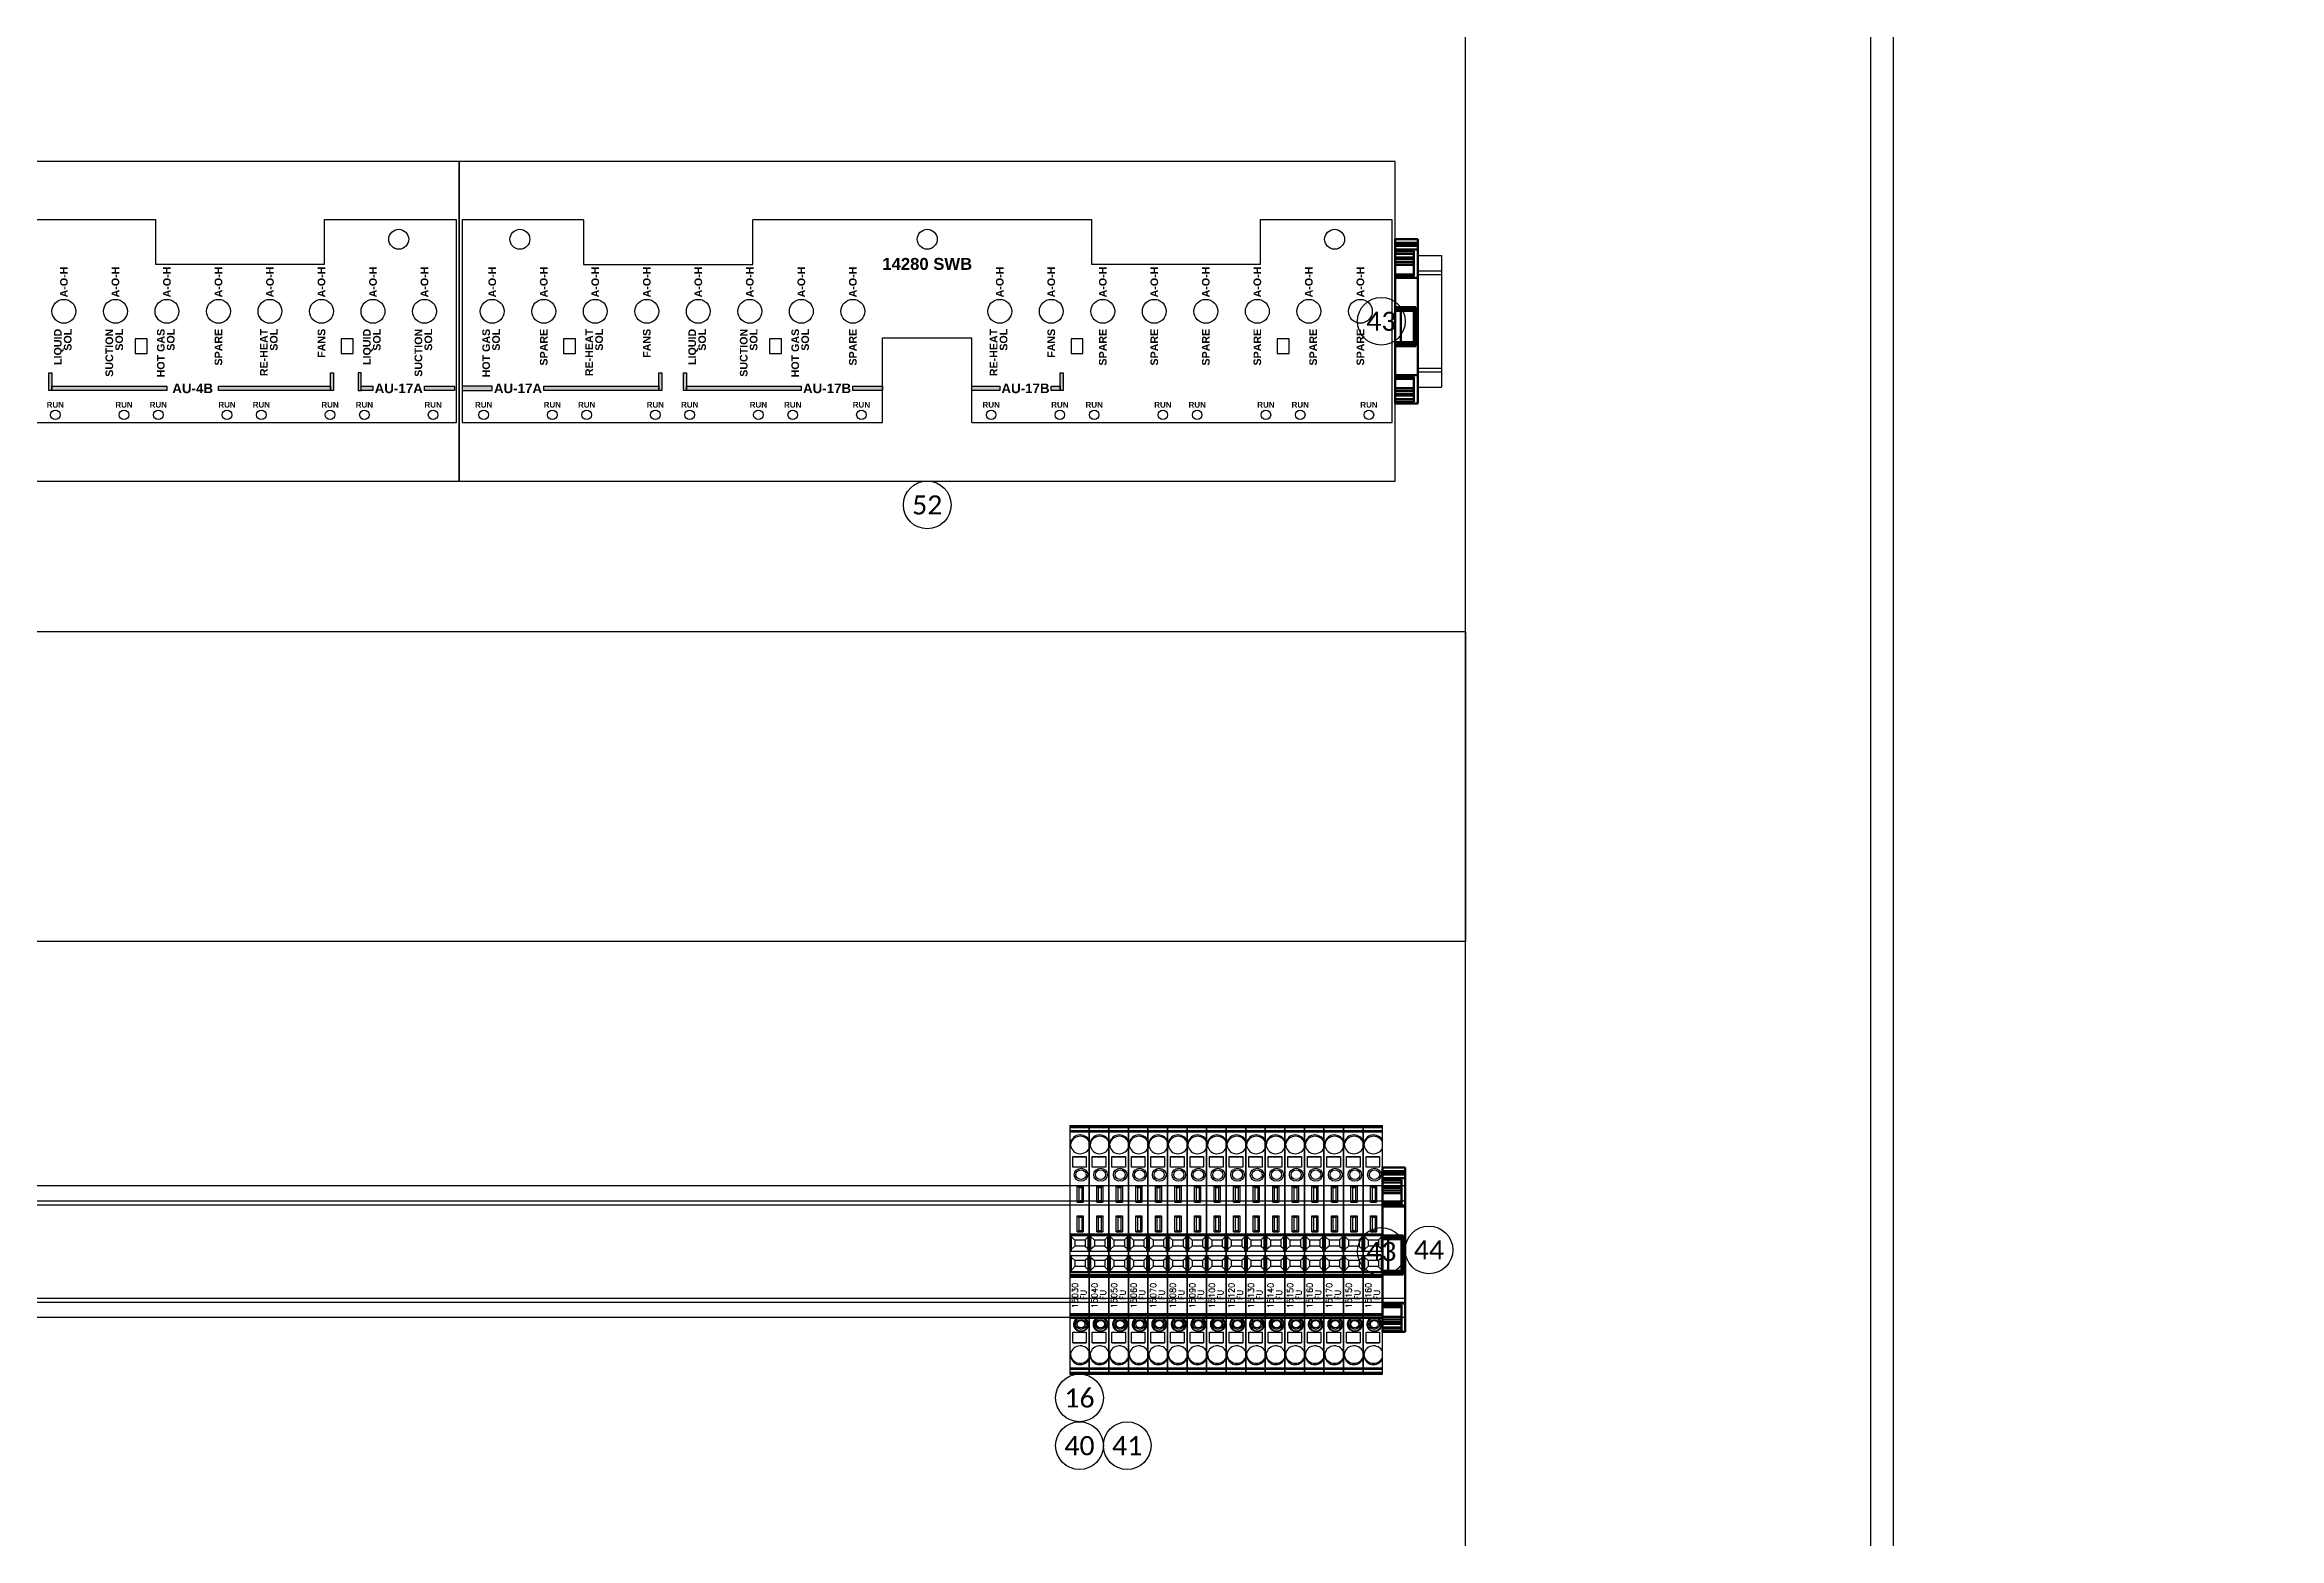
# Model space of a CAD drawing. Header units: inches. Extents: x 0 to 316, y -1 to 150.
# Drawn here: x 195.37 to 218.79, y 93.5 to 109.16 of the extents above; entities that cross this region are included whole.
import ezdxf
from ezdxf.enums import TextEntityAlignment as Align

# ---------------------------------------------------------------- set-up
doc = ezdxf.new("R2010")
doc.units = ezdxf.units.IN
doc.header["$MEASUREMENT"] = 0
doc.linetypes.add('HIDDEN2', pattern=[0.1875, 0.125, -0.0625])
doc.layers.add('TOPOVERLAY', color=3, linetype='Continuous')
doc.styles.add('Arial Bold', font='arialbd.ttf', dxfattribs={"height": 0.08})
doc.styles.add('Calibri', font='calibri.ttf')
doc.styles.add('SIMPLEX', font='simplex.shx', dxfattribs={"height": 6})

# ---------------------------------------------------------------- blocks, each defined once
blk = doc.blocks.new('Reference Number')
at = {"color": 6, "linetype": 'Continuous'}
blk.add_circle((0, 0), 0.125, dxfattribs=at)
at = {"color": 6, "linetype": 'Continuous', "style": 'Calibri'}
blk.add_attdef('REFERENCE_#', text='', height=0.1, dxfattribs=at).set_placement((0, 0), align=Align.MIDDLE_CENTER)
blk = doc.blocks.new('Wago 2002-1681')
at = {"lineweight": -3}
for p, q in [((229.386, 282.344), (229.386, 282.139)), ((231.991, 282.344), (229.386, 282.344)), ((229.387, 282.344), (229.387, 282.139)), ((229.404, 282.344), (229.404, 282.139)), ((229.404, 282.344), (229.404, 282.139)), ((229.406, 282.344), (229.406, 282.139)), ((229.437, 282.344), (229.437, 282.139)), ((229.451, 282.344), (229.451, 282.139)), ((229.712, 282.313), (229.824, 282.313)), ((229.712, 282.171), (229.712, 282.313)), ((229.713, 282.313), (229.713, 282.171)), ((229.824, 282.313), (229.824, 282.171)), ((229.912, 282.305), (229.908, 282.305)), ((229.973, 282.344), (229.973, 282.139)), ((229.974, 282.344), (229.974, 282.139)), ((229.998, 282.344), (229.998, 282.139)), ((229.999, 282.344), (229.999, 282.139)), ((230.01, 282.344), (230.01, 282.139)), ((230.019, 282.344), (230.019, 282.139)), ((230.019, 282.344), (230.019, 282.139)), ((230.4, 282.344), (230.4, 282.139)), ((230.409, 282.344), (230.409, 282.139)), ((230.409, 282.344), (230.409, 282.139)), ((230.412, 282.344), (230.412, 282.139)), ((230.424, 282.344), (230.424, 282.139)), ((230.433, 282.344), (230.433, 282.139)), ((230.453, 282.344), (230.453, 282.139)), ((230.462, 282.344), (230.462, 282.139)), ((230.462, 282.327), (230.627, 282.327)), ((230.513, 282.291), (230.476, 282.327)), ((230.481, 282.344), (230.481, 282.327)), ((230.513, 282.181), (230.513, 282.291)), ((230.576, 282.291), (230.513, 282.291)), ((230.608, 282.327), (230.576, 282.291)), ((230.576, 282.181), (230.576, 282.291)), ((230.608, 282.344), (230.608, 282.327)), ((230.627, 282.344), (230.627, 282.139)), ((230.675, 282.344), (230.675, 282.139)), ((230.675, 282.327), (230.84, 282.327)), ((230.694, 282.344), (230.694, 282.327)), ((230.726, 282.291), (230.694, 282.327)), ((230.726, 282.181), (230.726, 282.291)), ((230.789, 282.291), (230.726, 282.291)), ((230.826, 282.327), (230.789, 282.291)), ((230.789, 282.181), (230.789, 282.291)), ((230.821, 282.344), (230.821, 282.327)), ((230.84, 282.344), (230.84, 282.139)), ((230.852, 282.344), (230.852, 282.139)), ((230.856, 282.344), (230.856, 282.139)), ((230.876, 282.266), (231.043, 282.266)), ((230.876, 282.266), (230.891, 282.25)), ((230.876, 282.266), (230.876, 282.202)), ((231.027, 282.25), (231.043, 282.266)), ((231.043, 282.266), (231.043, 282.202)), ((231.189, 282.266), (231.357, 282.266)), ((231.189, 282.266), (231.189, 282.202)), ((231.189, 282.266), (231.205, 282.25)), ((231.341, 282.25), (231.357, 282.266)), ((231.357, 282.266), (231.357, 282.202)), ((231.553, 282.313), (231.665, 282.313)), ((231.553, 282.171), (231.553, 282.313)), ((231.663, 282.313), (231.663, 282.171)), ((231.665, 282.313), (231.665, 282.171)), ((231.926, 282.344), (231.926, 282.139)), ((231.94, 282.344), (231.94, 282.139)), ((231.971, 282.344), (231.971, 282.139)), ((231.972, 282.344), (231.972, 282.139)), ((231.973, 282.139), (231.973, 282.344)), ((231.99, 282.344), (231.99, 282.139)), ((231.991, 282.344), (231.991, 282.139)), ((229.386, 282.139), (231.991, 282.139)), ((229.824, 282.171), (229.712, 282.171)), ((229.908, 282.147), (229.912, 282.147)), ((230.019, 282.139), (230.4, 282.139)), ((230.4, 282.139), (230.209, 282.139)), ((230.627, 282.153), (230.462, 282.153)), ((230.481, 282.153), (230.51, 282.181)), ((230.481, 282.153), (230.481, 282.139)), ((230.579, 282.181), (230.51, 282.181)), ((230.579, 282.181), (230.604, 282.153)), ((230.608, 282.153), (230.608, 282.139)), ((230.84, 282.153), (230.675, 282.153)), ((230.694, 282.153), (230.694, 282.139)), ((230.698, 282.153), (230.723, 282.181)), ((230.792, 282.181), (230.723, 282.181)), ((230.792, 282.181), (230.821, 282.153)), ((230.821, 282.153), (230.821, 282.139)), ((230.891, 282.218), (230.876, 282.202)), ((231.043, 282.202), (230.876, 282.202)), ((231.027, 282.25), (230.891, 282.25)), ((230.891, 282.25), (230.891, 282.218)), ((231.027, 282.218), (230.891, 282.218)), ((231.027, 282.218), (231.027, 282.25)), ((231.043, 282.202), (231.027, 282.218)), ((231.205, 282.218), (231.189, 282.202)), ((231.357, 282.202), (231.189, 282.202)), ((231.341, 282.25), (231.205, 282.25)), ((231.205, 282.25), (231.205, 282.218)), ((231.341, 282.218), (231.205, 282.218)), ((231.341, 282.25), (231.341, 282.218)), ((231.357, 282.202), (231.341, 282.218)), ((231.665, 282.171), (231.553, 282.171))]:
    blk.add_line(p, q, dxfattribs=at)
for points in [[(229.852, 282.172), (229.852, 282.173), (229.851, 282.173), (229.851, 282.174), (229.85, 282.175), (229.85, 282.175), (229.849, 282.176), (229.849, 282.177), (229.848, 282.178), (229.847, 282.178), (229.847, 282.179), (229.847, 282.18), (229.846, 282.18), (229.846, 282.181), (229.845, 282.182), (229.845, 282.183), (229.844, 282.184), (229.843, 282.185), (229.843, 282.185), (229.843, 282.186), (229.842, 282.187), (229.842, 282.188), (229.842, 282.188), (229.841, 282.189), (229.841, 282.19), (229.841, 282.191), (229.84, 282.191), (229.84, 282.192), (229.84, 282.193), (229.839, 282.194), (229.839, 282.195), (229.839, 282.196), (229.838, 282.197), (229.838, 282.197), (229.838, 282.198), (229.838, 282.199), (229.837, 282.2), (229.837, 282.201), (229.837, 282.202), (229.836, 282.203), (229.836, 282.203), (229.836, 282.204), (229.836, 282.205), (229.836, 282.206), (229.835, 282.207), (229.835, 282.208), (229.835, 282.209), (229.835, 282.21), (229.835, 282.21), (229.835, 282.212), (229.835, 282.213), (229.834, 282.216), (229.834, 282.223), (229.834, 282.226), (229.834, 282.229), (229.834, 282.236), (229.835, 282.239), (229.835, 282.241), (229.835, 282.242), (229.835, 282.242), (229.835, 282.243), (229.835, 282.244), (229.835, 282.245), (229.836, 282.246), (229.836, 282.247), (229.836, 282.248), (229.836, 282.249), (229.836, 282.249), (229.837, 282.25), (229.837, 282.251), (229.837, 282.252), (229.838, 282.253), (229.838, 282.254), (229.838, 282.255), (229.838, 282.255), (229.839, 282.256), (229.839, 282.257), (229.839, 282.258), (229.84, 282.259), (229.84, 282.26), (229.84, 282.261), (229.841, 282.261), (229.841, 282.262), (229.841, 282.263), (229.842, 282.264), (229.842, 282.264), (229.842, 282.265), (229.843, 282.266), (229.843, 282.267), (229.843, 282.267), (229.844, 282.268), (229.845, 282.269), (229.845, 282.27), (229.846, 282.271), (229.846, 282.272), (229.847, 282.272), (229.847, 282.273), (229.847, 282.274), (229.848, 282.274), (229.849, 282.275), (229.849, 282.276), (229.85, 282.277), (229.85, 282.277), (229.851, 282.278), (229.851, 282.279), (229.852, 282.279), (229.852, 282.28)], [(229.908, 282.305), (229.907, 282.305), (229.903, 282.305), (229.9, 282.304), (229.898, 282.304), (229.896, 282.304), (229.893, 282.303), (229.889, 282.302), (229.886, 282.301), (229.883, 282.3), (229.879, 282.299), (229.878, 282.298), (229.876, 282.298), (229.873, 282.296), (229.87, 282.294), (229.867, 282.292), (229.864, 282.29), (229.861, 282.288), (229.86, 282.287), (229.859, 282.286), (229.856, 282.284), (229.854, 282.281), (229.852, 282.28)], [(229.852, 282.172), (229.854, 282.171), (229.856, 282.168), (229.859, 282.166), (229.86, 282.165), (229.861, 282.164), (229.864, 282.162), (229.867, 282.16), (229.87, 282.158), (229.873, 282.156), (229.876, 282.154), (229.878, 282.154), (229.879, 282.153), (229.883, 282.152), (229.886, 282.151), (229.889, 282.15), (229.893, 282.149), (229.896, 282.148), (229.898, 282.148), (229.9, 282.148), (229.903, 282.147), (229.907, 282.147), (229.908, 282.147)]]:
    blk.add_lwpolyline(points, dxfattribs=at)
for centre, major_axis, start_param, end_param in [((229.583, 282.234), (0, -0.102), 0.394791, 5.888394), ((229.597, 282.234), (0, -0.102), 3.213792, 5.888394), ((229.906, 282.226), (0, -0.071), 1.802559, 7.622219), ((229.908, 282.226), (0, -0.0788), 2.127234, 3.141593), ((231.794, 282.234), (0, -0.102), 0.394791, 5.888394), ((231.78, 282.234), (0, -0.102), 0.394791, 3.069394), ((229.908, 282.226), (0, -0.0788), 0, 1.014358)]:
    blk.add_ellipse(centre, major_axis=major_axis, ratio=0.965926, start_param=start_param, end_param=end_param, dxfattribs=at)
for centre, major_axis in [((229.906, 282.226), (0, 0.0532)), ((229.909, 282.226), (0, -0.0414)), ((231.475, 282.226), (0, -0.071)), ((231.475, 282.226), (0, -0.0532))]:
    blk.add_ellipse(centre, major_axis=major_axis, ratio=0.965926, dxfattribs=at)
at = {"insert": (230.019, 282.23), "char_height": 0.062, "attachment_point": 1, "style": 'SIMPLEX'}
blk.add_mtext_dynamic_manual_height_columns('\\pi0.14335;FU', width=0.38118, gutter_width=0.625, heights=[0], dxfattribs=at)
at = {"style": 'SIMPLEX'}
blk.add_attdef('XXXX', text='', height=0.062, dxfattribs=at).set_placement((230.209, 282.289), align=Align.MIDDLE_CENTER)
blk = doc.blocks.new('A$C29732917')
at = {"lineweight": 50}
for p, q in [((-25.42, 3.57), (-25.42, -2.43)), ((18.38, 3.57), (-25.42, 3.57)), ((-24.44, 3.57), (-24.44, -2.43)), ((-23.82, 3.57), (-23.82, -2.43)), ((-23.62, 3.57), (-23.62, -2.43)), ((-22.62, 3.57), (-22.62, -2.43)), ((-22.19, 2.57), (-15.5, 2.57)), ((-22.19, -2.43), (-22.19, 2.57)), ((-21.49, 2.57), (-21.49, -2.43)), ((-21.45, 2.57), (-21.45, -2.43)), ((-20.49, 2.57), (-20.49, -2.43)), ((-20.06, 2.57), (-20.06, -2.43)), ((-19.28, -2.43), (-19.28, 2.57)), ((-18.57, 2.57), (-18.57, -2.43)), ((-16.03, 2.57), (-16.03, -2.43)), ((-15.84, 2.57), (-15.84, -2.43)), ((-15.6, 2.57), (-15.6, -2.43)), ((-15.5, -2.43), (-15.5, 2.57)), ((-15.07, 3.57), (-15.07, -2.43)), ((-7.32, 3.07), (3.08, 3.07)), ((-7.32, -2.43), (-7.32, 3.07)), ((-6.92, -2.43), (-6.92, 3.07)), ((-6.56, 3.07), (-6.56, -2.43)), ((-6.32, 3.07), (-6.32, -2.43)), ((-6.12, 2.57), (1.88, 2.57)), ((2.08, 3.07), (2.08, -2.43)), ((2.32, 3.07), (2.32, -2.43)), ((2.68, 3.07), (2.68, -2.43)), ((3.08, -2.43), (3.08, 3.07)), ((10.83, 3.57), (10.83, -2.43)), ((11.26, 2.57), (17.95, 2.57)), ((11.26, -2.43), (11.26, 2.57)), ((11.35, -2.43), (11.35, 2.57)), ((11.6, 2.57), (11.6, -2.43)), ((11.79, -2.43), (11.79, 2.57)), ((14.33, 2.57), (14.33, -2.43)), ((15.04, 2.57), (15.04, -2.43)), ((15.81, 2.57), (15.81, -2.43)), ((16.25, 2.57), (16.25, -2.43)), ((17.2, 2.57), (17.2, -2.43)), ((17.25, 2.57), (17.25, -2.43)), ((17.95, -2.43), (17.95, 2.57)), ((18.38, 3.57), (18.38, -2.43)), ((18.38, -2.43), (-25.42, -2.43)), ((1.88, -0.93), (-6.12, -0.93))]:
    blk.add_line(p, q, dxfattribs=at)
at = {"lineweight": 25}
blk.add_line((-15.6, -2.43), (-16.03, -2.43), dxfattribs=at)
at = {"lineweight": 50}
for centre, start, end in [((-6.12, 2.37), 90, 180), ((1.88, 2.37), 0, 90), ((-6.12, -0.73), 180, 270), ((1.88, -0.73), 270, 0)]:
    blk.add_arc(centre, 0.2, start, end, dxfattribs=at)

msp = doc.modelspace()

# ---------------------------------------------------------------- hatches: boundary and pattern name
h = msp.add_hatch(color=3)
h.dxf.hatch_style = 1
h.paths.add_polyline_path([(195.41499, 105.71832), (195.44624, 105.71832), (195.44624, 105.53082), (195.41499, 105.53082)])
h.paths.add_polyline_path([(196.65124, 105.53082), (195.44624, 105.53082), (195.44624, 105.57769), (196.65124, 105.57769)])
h.paths.add_polyline_path([(197.19124, 105.57769), (198.36499, 105.57769), (198.36499, 105.53082), (197.19124, 105.53082)])
h.paths.add_polyline_path([(198.36499, 105.71832), (198.39624, 105.71832), (198.39624, 105.53082), (198.36499, 105.53082)])
h.paths.add_polyline_path([(198.68624, 105.71832), (198.65499, 105.71832), (198.65499, 105.53082), (198.68624, 105.53082)])
h.paths.add_polyline_path([(198.81124, 105.53082), (198.68624, 105.53082), (198.68624, 105.57769), (198.81124, 105.57769)])
h.paths.add_polyline_path([(199.35124, 105.57769), (199.66624, 105.57769), (199.66624, 105.53082), (199.35124, 105.53082)])
h = msp.add_hatch(color=3)
h.dxf.hatch_style = 1
h.paths.add_polyline_path([(200.06124, 105.57769), (199.74624, 105.57769), (199.74624, 105.53082), (200.06124, 105.53082)])
h.paths.add_polyline_path([(201.80624, 105.53082), (200.60124, 105.53082), (200.60124, 105.57769), (201.80624, 105.57769)])
h.paths.add_polyline_path([(201.80624, 105.71832), (201.83749, 105.71832), (201.83749, 105.53082), (201.80624, 105.53082)])
h.paths.add_polyline_path([(202.06499, 105.71832), (202.09624, 105.71832), (202.09624, 105.53082), (202.06499, 105.53082)])
h.paths.add_polyline_path([(203.30124, 105.53082), (202.09624, 105.53082), (202.09624, 105.57769), (203.30124, 105.57769)])
h.paths.add_polyline_path([(203.84124, 105.57769), (204.15249, 105.57769), (204.15249, 105.53082), (203.84124, 105.53082)])
h.paths.add_polyline_path([(205.38124, 105.53082), (205.08999, 105.53082), (205.08999, 105.57769), (205.38124, 105.57769)])
h.paths.add_polyline_path([(205.92124, 105.57769), (206.01499, 105.57769), (206.01499, 105.53082), (205.92124, 105.53082)])
h.paths.add_polyline_path([(206.01499, 105.71832), (206.04624, 105.71832), (206.04624, 105.53082), (206.01499, 105.53082)])

# ---------------------------------------------------------------- linework, layer by layer
at = {"color": 2}
for p, q in [((209.76224, 106.94738), (210.01224, 106.94738, 0.00001)), ((210.01224, 106.94566), (210.01224, 105.56566)), ((209.76224, 106.74738), (210.01224, 106.74738, 0.00001)), ((209.76224, 105.76738, -0.14891), (210.01224, 105.76738, -0.14892)), ((209.76224, 105.56738), (210.01224, 105.56738, 0.00001)), ((183.6787, 97.19738, -0.00217), (209.63117, 97.19738, 0.00192)), ((183.6787, 96.99738, -0.00217), (209.63117, 96.99738, 0.00192)), ((209.63117, 97.19738), (209.63117, 95.81738)), ((183.6787, 96.01738, -0.14741), (209.63117, 96.01738, -0.15024)), ((183.6787, 95.81738, -0.00217), (209.63117, 95.81738, 0.00192))]:
    msp.add_line(p, q, dxfattribs=at)
at = {"color": 2, "extrusion": (-1.00046e-30, -4.08478e-15, -1)}
for p, q in [((209.76224, 106.78738, -0.17182), (210.01224, 106.78738, -0.17183)), ((183.6787, 97.03738, -0.16975), (209.63117, 97.03738, -0.17365))]:
    msp.add_line(p, q, dxfattribs=at)
at = {"color": 1}
for p, q in [((204.15249, 105.19488), (204.15249, 106.08551)), ((204.15249, 106.08551), (205.08999, 106.08551)), ((205.08999, 105.19488), (205.08999, 106.08551))]:
    msp.add_line(p, q, dxfattribs=at)
at = {"color": 2, "extrusion": (0, 0, -1)}
for p, q in [((209.76224, 105.72738, -0.02291), (210.01224, 105.72738, -0.0229)), ((183.6787, 95.97738, -0.02451), (209.63117, 95.97738, -0.02149))]:
    msp.add_line(p, q, dxfattribs=at)
at = {"linetype": 'Continuous'}
for points in [[(214.74999, 124.50738), (218.97133, 124.50738), (218.97133, 70.19488), (214.74999, 70.19488)], [(210.26224, 120.25738), (214.50897, 120.25738), (214.50897, 70.19488), (210.26224, 70.19488)], [(199.71624, 104.58238), (199.71624, 107.93238), (189.90624, 107.93238), (189.90624, 104.58238)], [(209.52624, 104.58238), (209.52624, 107.93238), (199.71624, 107.93238), (199.71624, 104.58238)], [(179.36024, 103.00738), (210.26224, 103.00738), (210.26224, 99.75738), (179.36024, 99.75738)]]:
    msp.add_lwpolyline(points, close=True, dxfattribs=at)
at = {"color": 1}
for points in [[(196.53499, 107.31988), (192.98311, 107.31988)], [(195.27999, 105.19488), (199.68624, 105.19488), (199.68624, 107.31988)], [(198.30061, 107.31988), (198.30061, 106.85113), (196.53499, 106.85113), (196.53499, 107.31988)], [(199.68624, 107.31988), (198.30061, 107.31988)], [(201.01686, 107.31988), (199.74624, 107.31988)], [(199.74624, 107.31988), (199.74624, 105.19488), (204.15249, 105.19488)], [(201.01686, 107.31988), (201.01686, 106.85113), (202.79311, 106.85113), (202.79311, 107.31988)], [(206.34499, 107.31988), (202.79311, 107.31988)], [(205.08999, 105.19488), (209.49624, 105.19488), (209.49624, 107.31988)], [(208.11061, 107.31988), (208.11061, 106.85113), (206.34499, 106.85113), (206.34499, 107.31988)], [(209.49624, 107.31988), (208.11061, 107.31988)]]:
    msp.add_lwpolyline(points, dxfattribs=at)
for points in [[(196.31874, 105.91863), (196.44374, 105.91863), (196.44374, 106.07488), (196.31874, 106.07488)], [(198.47874, 105.91863), (198.60374, 105.91863), (198.60374, 106.07488), (198.47874, 106.07488)], [(200.80874, 105.91863), (200.93374, 105.91863), (200.93374, 106.07488), (200.80874, 106.07488)], [(202.96874, 105.91863), (203.09374, 105.91863), (203.09374, 106.07488), (202.96874, 106.07488)], [(206.12874, 105.91863), (206.25374, 105.91863), (206.25374, 106.07488), (206.12874, 106.07488)], [(208.28874, 105.91863), (208.41374, 105.91863), (208.41374, 106.07488), (208.28874, 106.07488)]]:
    msp.add_lwpolyline(points, close=True, dxfattribs=at)
at = {"color": 3}
for points in [[(195.41499, 105.71832), (195.44624, 105.71832), (195.44624, 105.53082), (195.41499, 105.53082)], [(198.36499, 105.71832), (198.39624, 105.71832), (198.39624, 105.53082), (198.36499, 105.53082)], [(198.68624, 105.71832), (198.65499, 105.71832), (198.65499, 105.53082), (198.68624, 105.53082)], [(201.80624, 105.71832), (201.83749, 105.71832), (201.83749, 105.53082), (201.80624, 105.53082)], [(202.06499, 105.71832), (202.09624, 105.71832), (202.09624, 105.53082), (202.06499, 105.53082)], [(206.01499, 105.71832), (206.04624, 105.71832), (206.04624, 105.53082), (206.01499, 105.53082)], [(196.65124, 105.53082), (195.44624, 105.53082), (195.44624, 105.57769), (196.65124, 105.57769)], [(197.19124, 105.57769), (198.36499, 105.57769), (198.36499, 105.53082), (197.19124, 105.53082)], [(198.81124, 105.53082), (198.68624, 105.53082), (198.68624, 105.57769), (198.81124, 105.57769)], [(199.35124, 105.57769), (199.66624, 105.57769), (199.66624, 105.53082), (199.35124, 105.53082)], [(200.06124, 105.57769), (199.74624, 105.57769), (199.74624, 105.53082), (200.06124, 105.53082)], [(201.80624, 105.53082), (200.60124, 105.53082), (200.60124, 105.57769), (201.80624, 105.57769)], [(203.30124, 105.53082), (202.09624, 105.53082), (202.09624, 105.57769), (203.30124, 105.57769)], [(203.84124, 105.57769), (204.15249, 105.57769), (204.15249, 105.53082), (203.84124, 105.53082)], [(205.38124, 105.53082), (205.08999, 105.53082), (205.08999, 105.57769), (205.38124, 105.57769)], [(205.92124, 105.57769), (206.01499, 105.57769), (206.01499, 105.53082), (205.92124, 105.53082)]]:
    msp.add_lwpolyline(points, close=True, dxfattribs=at)
at = {"color": 1}
for centre, radius in [((199.08124, 107.11676), 0.10438), ((200.35124, 107.11676), 0.10438), ((204.62124, 107.11676), 0.10438), ((208.89124, 107.11676), 0.10438), ((195.57124, 106.36176), 0.125), ((196.11124, 106.36176), 0.125), ((196.65124, 106.36176), 0.125), ((197.19124, 106.36176), 0.125), ((197.73124, 106.36176), 0.125), ((198.27124, 106.36176), 0.125), ((198.81124, 106.36176), 0.125), ((199.35124, 106.36176), 0.125), ((200.06124, 106.36176), 0.125), ((200.60124, 106.36176), 0.125), ((201.14124, 106.36176), 0.125), ((201.68124, 106.36176), 0.125), ((202.22124, 106.36176), 0.125), ((202.76124, 106.36176), 0.125), ((203.30124, 106.36176), 0.125), ((203.84124, 106.36176), 0.125), ((205.38124, 106.36176), 0.125), ((205.92124, 106.36176), 0.125), ((206.46124, 106.36176), 0.125), ((207.00124, 106.36176), 0.125), ((207.54124, 106.36176), 0.125), ((208.08124, 106.36176), 0.125), ((208.62124, 106.36176), 0.125), ((209.16124, 106.36176), 0.125)]:
    msp.add_circle(centre, radius, dxfattribs=at)
at = {"layer": 'TOPOVERLAY', "color": 1, "linetype": 'Continuous'}
for centre in [(195.48124, 105.27676), (196.20124, 105.27676), (196.56124, 105.27676), (197.28124, 105.27676), (197.64124, 105.27676), (198.36124, 105.27676), (198.72124, 105.27676), (199.44124, 105.27676), (199.97124, 105.27676), (200.69124, 105.27676), (201.05124, 105.27676), (201.77124, 105.27676), (202.13124, 105.27676), (202.85124, 105.27676), (203.21124, 105.27676), (203.93124, 105.27676), (205.29124, 105.27676), (206.01124, 105.27676), (206.37124, 105.27676), (207.09124, 105.27676), (207.45124, 105.27676), (208.17124, 105.27676), (208.53124, 105.27676), (209.25124, 105.27676)]:
    msp.add_circle(centre, 0.05, dxfattribs=at)

# ---------------------------------------------------------------- block references
at = {"xscale": 0.03933350893663116, "yscale": 0.03933350893663116, "zscale": 0.03933350893663116}
for p, rotation in [((209.6217, 106.1189), 270.0000000000004), ((209.49013, 96.38657), 270)]:
    msp.add_blockref('A$C29732917', p, dxfattribs=dict(at, rotation=rotation))
at = {"color": 7, "linetype": 'HIDDEN2', "ltscale": 2, "xscale": 2, "yscale": 2, "zscale": 2}
for p, values in [((209.38117, 106.25738), {'REFERENCE_#': '43'}), ((204.62124, 104.33238), {'REFERENCE_#': '52'}), ((209.38117, 96.50738), {'REFERENCE_#': '43'}), ((209.88066, 96.52333), {'REFERENCE_#': '44'}), ((206.21716, 94.97212), {'REFERENCE_#': '16'}), ((206.21716, 94.47212), {'REFERENCE_#': '40'}), ((206.71716, 94.47212), {'REFERENCE_#': '41'})]:
    msp.add_blockref('Reference Number', p, dxfattribs=at).add_auto_attribs(values)
at = {"rotation": 90}
for p, values in [((488.45897, -134.16341), {'XXXX': '15030'}), ((488.66397, -134.16341), {'XXXX': '15040'}), ((488.86897, -134.16341), {'XXXX': '15050'}), ((489.07397, -134.16341), {'XXXX': '15060'}), ((489.27897, -134.16341), {'XXXX': '15070'}), ((489.48397, -134.16341), {'XXXX': '15080'}), ((489.68897, -134.16341), {'XXXX': '15090'}), ((489.89397, -134.16341), {'XXXX': '15100'}), ((490.09897, -134.16341), {'XXXX': '15120'}), ((490.30397, -134.16341), {'XXXX': '15130'}), ((490.50897, -134.16341), {'XXXX': '15140'}), ((490.71397, -134.16341), {'XXXX': '15150'}), ((490.91897, -134.16341), {'XXXX': '15160'}), ((491.12397, -134.16341), {'XXXX': '15170'}), ((491.32897, -134.16341), {'XXXX': '15150'}), ((491.53397, -134.16341), {'XXXX': '15160'})]:
    msp.add_blockref('Wago 2002-1681', p, dxfattribs=at).add_auto_attribs(values)

# ---------------------------------------------------------------- texts
at = {"color": 3, "style": 'Arial Bold'}
for p in [(195.57124, 106.66894), (196.11124, 106.66894), (196.65124, 106.66894), (197.19124, 106.66894), (197.73124, 106.66894), (198.27124, 106.66894), (198.81124, 106.66894), (199.35124, 106.66894), (200.06124, 106.66894), (200.60124, 106.66894), (201.14124, 106.66894), (201.68124, 106.66894), (202.22124, 106.66894), (202.76124, 106.66894), (203.30124, 106.66894), (203.84124, 106.66894), (205.38124, 106.66894), (205.92124, 106.66894), (206.46124, 106.66894), (207.00124, 106.66894), (207.54124, 106.66894), (208.08124, 106.66894), (208.62124, 106.66894), (209.16124, 106.66894)]:
    msp.add_text('A-O-H', height=0.08, rotation=90, dxfattribs=at).set_placement(p, align=Align.MIDDLE_CENTER)
for s, height, p in [('14280 SWB', 0.125, (204.62124, 106.85894)), ('RUN', 0.06, (195.48124, 105.38238)), ('RUN', 0.06, (196.20124, 105.38238)), ('RUN', 0.06, (196.56124, 105.38238)), ('AU-4B', 0.1, (196.92124, 105.55426)), ('RUN', 0.06, (197.28124, 105.38238)), ('RUN', 0.06, (197.64124, 105.38238)), ('RUN', 0.06, (198.36124, 105.38238)), ('RUN', 0.06, (198.72124, 105.38238)), ('AU-17A', 0.1, (199.08124, 105.55426)), ('RUN', 0.06, (199.44124, 105.38238)), ('RUN', 0.06, (199.97124, 105.38238)), ('AU-17A', 0.1, (200.33124, 105.55426)), ('RUN', 0.06, (200.69124, 105.38238)), ('RUN', 0.06, (201.05124, 105.38238)), ('RUN', 0.06, (201.77124, 105.38238)), ('RUN', 0.06, (202.13124, 105.38238)), ('RUN', 0.06, (202.85124, 105.38238)), ('RUN', 0.06, (203.21124, 105.38238)), ('AU-17B', 0.1, (203.57124, 105.55426)), ('RUN', 0.06, (203.93124, 105.38238)), ('RUN', 0.06, (205.29124, 105.38238)), ('AU-17B', 0.1, (205.65124, 105.55426)), ('RUN', 0.06, (206.01124, 105.38238)), ('RUN', 0.06, (206.37124, 105.38238)), ('RUN', 0.06, (207.09124, 105.38238)), ('RUN', 0.06, (207.45124, 105.38238)), ('RUN', 0.06, (208.17124, 105.38238)), ('RUN', 0.06, (208.53124, 105.38238)), ('RUN', 0.06, (209.25124, 105.38238))]:
    msp.add_text(s, height=height, dxfattribs=at).set_placement(p, align=Align.MIDDLE_CENTER)
for s, p in [('LIQUID', (195.57124, 106.17849)), ('SUCTION', (196.11124, 106.17849)), ('HOT GAS', (196.65124, 106.17849)), ('RE-HEAT', (197.73124, 106.17849)), ('LIQUID', (198.81124, 106.17849)), ('SUCTION', (199.35124, 106.17849)), ('HOT GAS', (200.06124, 106.17849)), ('RE-HEAT', (201.14124, 106.17849)), ('LIQUID', (202.22124, 106.17849)), ('SUCTION', (202.76124, 106.17849)), ('HOT GAS', (203.30124, 106.17849)), ('RE-HEAT', (205.38124, 106.17849))]:
    msp.add_text(s, height=0.08, rotation=90, dxfattribs=at).set_placement(p, align=Align.BOTTOM_RIGHT)
for p in [(195.57124, 106.17849), (196.11124, 106.17849), (196.65124, 106.17849), (197.73124, 106.17849), (198.81124, 106.17849), (199.35124, 106.17849), (200.06124, 106.17849), (201.14124, 106.17849), (202.22124, 106.17849), (202.76124, 106.17849), (203.30124, 106.17849), (205.38124, 106.17849)]:
    msp.add_text('SOL', height=0.08, rotation=90, dxfattribs=at).set_placement(p, align=Align.TOP_RIGHT)
for s, p in [('SPARE', (197.19124, 106.17849)), ('FANS', (198.27124, 106.17849)), ('SPARE', (200.60124, 106.17849)), ('FANS', (201.68124, 106.17849)), ('SPARE', (203.84124, 106.17849)), ('FANS', (205.92124, 106.17849)), ('SPARE', (206.46124, 106.17849)), ('SPARE', (207.00124, 106.17849)), ('SPARE', (207.54124, 106.17849)), ('SPARE', (208.08124, 106.17849)), ('SPARE', (208.66618, 106.17849)), ('SPARE', (209.16124, 106.17849))]:
    msp.add_text(s, height=0.08, rotation=90, dxfattribs=at).set_placement(p, align=Align.MIDDLE_RIGHT)

doc.saveas('drawing.dxf')
